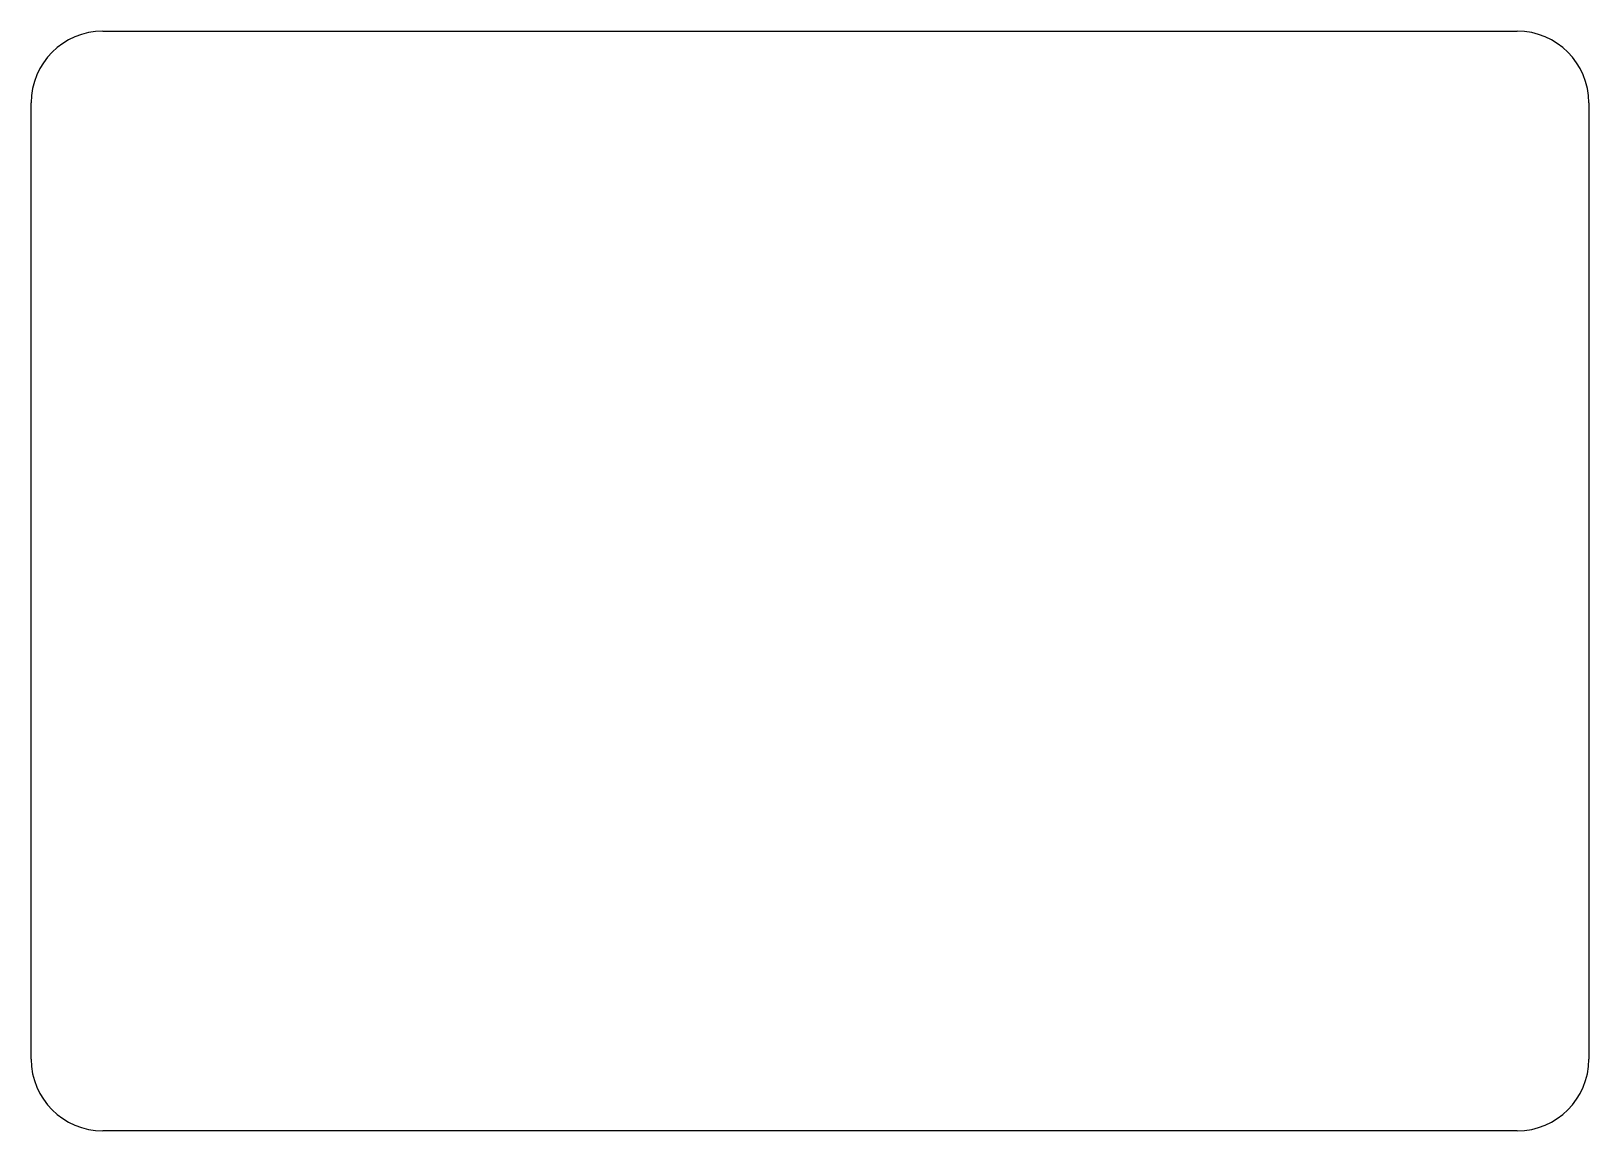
# Model space of a CAD drawing. Extents: x 832 to 911, y 781 to 934.
# Drawn here: x 863.109 to 865.829, y 800.553 to 802.473 of the extents above; entities that cross this region are included whole.
import ezdxf

# ---------------------------------------------------------------- set-up
doc = ezdxf.new("R2010")
doc.units = 0
doc.header["$MEASUREMENT"] = 0
doc.layers.add('1', color=4, linetype='Continuous')

# ---------------------------------------------------------------- blocks, each defined once
blk = doc.blocks.new('HSSCP')
at = {"layer": '1', "color": 4}
for points in [[(-1.235, 0), (1.235, 0)], [(-1.36, -1.795), (-1.36, -0.125)], [(1.36, -0.125), (1.36, -1.795)], [(1.235, -1.92), (-1.235, -1.92)]]:
    blk.add_lwpolyline(points, dxfattribs=at)
for points in [[(-1.235, 0), (-1.304, 0), (-1.36, -0.056), (-1.36, -0.125)], [(1.36, -0.125), (1.36, -0.056), (1.304, 0), (1.235, 0)], [(-1.36, -1.795), (-1.36, -1.864), (-1.304, -1.92), (-1.235, -1.92)], [(1.235, -1.92), (1.304, -1.92), (1.36, -1.864), (1.36, -1.795)]]:
    blk.add_open_spline(points, degree=3, dxfattribs=at)
blk = doc.blocks.new('2017 SOVEREIGN HL')
at = {"layer": '1', "color": 3}
blk.add_blockref('HSSCP', (32.7745, 5.3784), dxfattribs=at)

msp = doc.modelspace()

# ---------------------------------------------------------------- block references
at = {"layer": '1'}
msp.add_blockref('2017 SOVEREIGN HL', (831.6943, 797.0948), dxfattribs=at)

doc.saveas('drawing.dxf')
